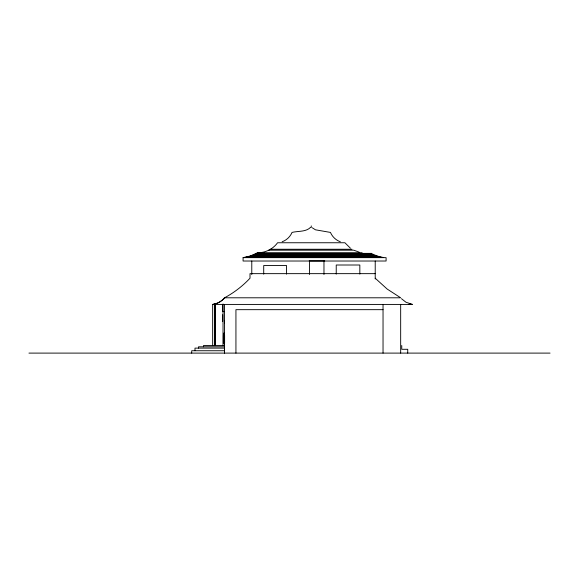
<?xml version="1.0" encoding="UTF-8"?>
<svg xmlns="http://www.w3.org/2000/svg" width="579" height="579" viewBox="0 0 579 579"><rect width="100%" height="100%" fill="white"/><g stroke="black" fill="none" stroke-linecap="round" stroke-linejoin="round"><path stroke-width="0.87" d="M224.551 339.533L224.486 353.103L224.551 304.424M310.532 227.359C305.929 232.114 298.062 230.891 292.048 232.418C290.224 236.731 286.554 240.205 282.147 241.783M212.659 345.489L212.659 304.424A18.535 18.535 0 0 0 223.841 298.67L224.609 297.794L224.609 298.67M223.841 298.67L224.609 297.794M243.079 257.648L386.092 257.648L386.092 261.02L243.079 261.02L243.079 257.648L250.555 255.925L257.546 252.755C265.327 252.893 273.02 249.057 277.587 242.753L344.903 242.753L350.396 248.188M270.48 249.252L352.01 249.252M268.779 250.186L353.711 250.186L359.175 252.147M362.136 252.755L257.546 252.755L257.546 253.378M256.425 253.378L371.66 253.378M255.288 253.964L372.804 253.964M254.13 254.514L373.962 254.514M252.958 255.028L375.134 255.028M251.764 255.498L376.328 255.498M250.555 255.925L377.53 255.925M249.339 256.316L378.753 256.316M248.102 256.663L379.983 256.663M246.864 256.975L381.228 256.975M245.612 257.242L382.48 257.242M244.345 257.467L383.739 257.467M309.186 260.912L324.732 260.912M375.221 273.65L250.005 273.65L250.005 278.217A99.385 99.385 0 0 1 224.551 297.794A18.535 18.535 0 0 1 212.609 304.424L412.61 304.424L406.002 302.252L401.435 298.67M224.551 297.794L400.668 297.794L387.148 289.037L375.221 278.217M383.037 309.671L235.935 309.671L235.935 353.103M222.886 311.603L224.551 311.603M224.551 320.404L224.551 323.328M224.551 333.214L223.48 333.214L223.48 334.517L224.551 334.517M224.536 346.807L198.503 346.807L198.503 348.117M224.514 348.117L194.985 348.117L194.985 350.736M224.493 350.736L191.707 350.736L191.707 353.103M28.95 353.103L550.05 353.103M411.864 304.424L409.599 303.982M408.651 304.243L409.794 304.424M224.486 345.489L203.533 345.489L203.533 346.807M340.343 241.783C335.936 240.205 332.266 236.731 330.443 232.418L315.446 229.805L312.291 227.793M407.732 353.103L407.732 349.296L401.754 349.296L401.754 345.489M400.668 304.424L400.668 353.103M383.037 304.424L383.037 353.103M375.221 261.02L375.221 278.969M359.834 274.106L359.834 265.008L336.233 265.008L336.233 274.106M323.972 261.02L323.972 274.482M311.249 225.897L311.249 227.504M309.512 261.02L309.512 274.482M286.547 274.149L286.547 265.529L263.713 265.529L263.713 274.149M251.778 261.02L251.778 274.54M223.038 303.982L223.016 345.489M222.654 304.38L222.691 311.538M222.683 314.672L222.683 321.519M215.185 303.982L215.214 345.489M214.823 304.38L214.86 345.489M214.671 303.982L214.671 345.489M214.65 304.308L214.599 345.489M224.609 335.371L223.393 335.371L223.393 343.202L224.609 343.202L224.609 335.371"/></g></svg>
